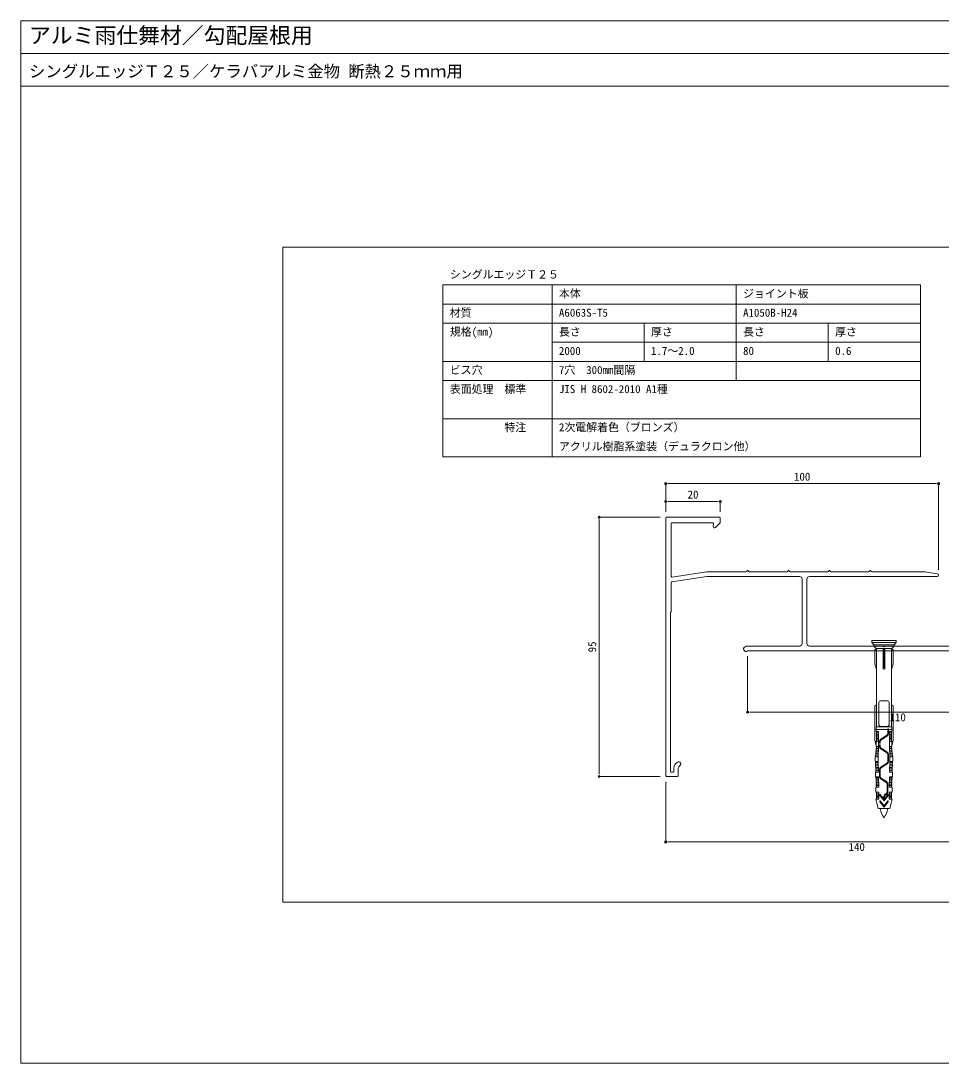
# Model space of a CAD drawing. Units: millimetres, scale not verified. Extents: x -276 to 276, y -191 to 191.
# Drawn here: x -276 to 61.4, y -191 to 191 of the extents above; entities that cross this region are included whole.
import ezdxf
from ezdxf.enums import TextEntityAlignment as Align

# ---------------------------------------------------------------- set-up
doc = ezdxf.new("R2010")
doc.units = ezdxf.units.MM
doc.header["$LTSCALE"] = 0.5
for name, color, linetype, lineweight in [('0-0_0', 7, 'Continuous', 9), ('0-2_moji', 7, 'Continuous', 18), ('0-3_SUNPO', 7, 'Continuous', 18), ('0-4_KANAMONO', 5, 'Continuous', 18), ('0-5_KANAMONO_SCREW', 4, 'Continuous', 18), ('0-6_WAKU', 7, 'Continuous', 18)]:
    doc.layers.add(name, color=color, linetype=linetype, lineweight=lineweight)
doc.styles.add('ＭＳ ゴシック', font='')
doc.styles.get('ＭＳ ゴシック').set_extended_font_data('MS Gothic')

# ---------------------------------------------------------------- blocks, each defined once
blk = doc.blocks.new('_DOT')
at = {"layer": '0-0_0'}
for p, q in [((-0.5, 0), (-1, 0)), ((0.25, 0), (-0.25, 0))]:
    blk.add_line(p, q, dxfattribs=at)
blk.add_circle((0, 0), 0.25, dxfattribs=at)

msp = doc.modelspace()

# ---------------------------------------------------------------- linework, layer by layer
at = {"layer": '0-0_0', "lineweight": 18}
msp.add_line((-275.9782, 179.0154), (276.0218, 179.0154), dxfattribs=at)
msp.add_lwpolyline([(-179.9782, -131.9846), (180.0218, -131.9846), (180.0218, 108.0154), (-179.9782, 108.0154)], close=True, dxfattribs=at)
at = {"layer": '0-2_moji'}
for p, q in [((-121.2278, 31.2053), (-121.2278, 94.2053)), ((-121.2278, 94.2053), (53.7722, 94.2053)), ((-81.2278, 31.2053), (-81.2278, 94.2053)), ((-13.7278, 59.2053), (-13.7278, 94.2053)), ((53.7722, 31.2053), (53.7722, 94.2053)), ((-121.2278, 87.2053), (53.7722, 87.2053)), ((-121.2278, 80.2053), (53.7722, 80.2053)), ((-47.4778, 80.2053), (-47.4778, 66.2053)), ((20.0222, 80.2053), (20.0222, 66.2053)), ((-81.2278, 73.2053), (53.7722, 73.2053)), ((-121.2278, 66.2053), (53.7722, 66.2053)), ((-121.2278, 59.2053), (53.7722, 59.2053)), ((-121.2278, 45.2053), (53.7722, 45.2053)), ((-121.2278, 31.2053), (53.7722, 31.2053))]:
    msp.add_line(p, q, dxfattribs=at)
at = {"layer": '0-3_SUNPO'}
for p, q in [((-39.5653, 11.0734), (-39.5653, 21.4127)), ((-37.9653, 21.4127), (58.8347, 21.4127)), ((60.4347, -10.1266), (60.4347, 21.4127)), ((-39.5653, 11.0734), (-39.5653, 14.8623)), ((-37.9653, 14.8623), (-21.1653, 14.8623)), ((-19.5653, 11.0734), (-19.5653, 14.8623)), ((-41.5653, 9.0734), (-63.9834, 9.0734)), ((-63.9834, -84.3266), (-63.9834, 7.4734)), ((-9.5653, -41.8266), (-9.5653, -62.3711)), ((98.8347, -62.3711), (-7.9653, -62.3711)), ((-41.5653, -85.9266), (-63.9834, -85.9266)), ((-39.5653, -87.9266), (-39.5653, -109.8967)), ((-37.9653, -109.8967), (98.8347, -109.8967))]:
    msp.add_line(p, q, dxfattribs=at)
at = {"layer": '0-4_KANAMONO'}
for p, q in [((-39.5653, 8.7734), (-39.5653, -85.6266)), ((-19.8653, 9.0734), (-39.2653, 9.0734)), ((-19.5653, 7.1977), (-19.5653, 8.7734)), ((-37.5653, -12.5769), (-37.5653, 6.7734)), ((-37.2653, 7.0734), (-22.3927, 7.0734)), ((-22.0938, 6.7472), (-22.1852, 5.7023)), ((-21.3336, 5.3051), (-19.6531, 6.9856)), ((-9.5153, -10.4266), (-9.6153, -10.4266)), ((4.8847, -10.9266), (-9.0153, -10.9266)), ((5.4847, -10.4266), (5.3847, -10.4266)), ((19.8847, -10.9266), (5.9847, -10.9266)), ((20.4847, -10.4266), (20.3847, -10.4266)), ((34.8847, -10.9266), (20.9847, -10.9266)), ((35.4847, -10.4266), (35.3847, -10.4266)), ((55.4117, -10.9266), (35.9847, -10.9266)), ((60.0109, -11.6325), (55.4574, -10.9301)), ((-37.5653, -25.5023), (-37.5653, -14.9039)), ((10.4347, -13.6266), (10.4347, -37.1266)), ((12.1347, -37.1266), (12.1347, -13.6266)), ((13.1347, -12.6266), (59.9347, -12.6266)), ((-37.8653, -84.0266), (-37.8653, -26.0508)), ((-37.7774, -25.8387), (-37.6532, -25.7144)), ((-10.0904, -38.1668), (-10.8483, -38.6043)), ((9.4347, -38.1266), (-9.9404, -38.1266)), ((39.8861, -38.1266), (13.1347, -38.1266)), ((79.8861, -38.1266), (40.9833, -38.1266)), ((-11.0313, -39.2873), (-10.683, -39.8906)), ((40.2226, -38.3387), (40.0983, -38.2145)), ((40.7713, -38.2144), (40.6468, -38.3387)), ((-36.5653, -82.8266), (-36.5653, -84.0266)), ((-34.9653, -85.6266), (-34.9653, -82.8266)), ((-39.2653, -85.9266), (-35.2653, -85.9266)), ((-36.8653, -84.3266), (-37.5653, -84.3266))]:
    msp.add_line(p, q, dxfattribs=at)
for points in [[(-10.1153, -10.9266), (-24.5423, -10.9266), (-24.5652, -10.9275), (-24.5879, -10.93), (-37.2196, -12.8734)], [(-37.3081, -14.607), (-24.4579, -12.6301), (-24.4123, -12.6266), (9.4347, -12.6266)], [(-9.9983, -40.0765), (-9.5653, -39.8266), (99.9347, -39.8266)]]:
    msp.add_lwpolyline(points, dxfattribs=at)
for centre, radius, start, end in [((-39.2653, 8.7734), 0.3, 90, 180), ((-19.8653, 8.7734), 0.3, 360, 90), ((-37.2653, 6.7734), 0.3, 90, 180), ((-22.3927, 6.7734), 0.3, 355, 90), ((-21.6871, 5.6587), 0.5, 174.99768, 314.99211), ((-19.8655, 7.1977), 0.3002, 315.03157, 359.99366), ((-10.1153, -10.6266), 0.3, 270, 360), ((-9.6153, -10.6266), 0.2, 90, 180), ((-9.5153, -10.6266), 0.2, 360, 90), ((-9.0153, -10.6266), 0.3, 180, 270), ((4.8847, -10.6266), 0.3, 270, 0), ((5.3847, -10.6266), 0.2, 90, 180), ((5.4847, -10.6266), 0.2, 360, 90), ((5.9847, -10.6266), 0.3, 180, 270), ((19.8847, -10.6266), 0.3, 270, 0), ((20.3847, -10.6266), 0.2, 90, 180), ((20.4847, -10.6266), 0.2, 0, 90), ((20.9847, -10.6266), 0.3, 180, 270), ((34.8847, -10.6266), 0.3, 270, 0), ((35.3847, -10.6266), 0.2, 90, 180), ((35.4847, -10.6266), 0.2, 0, 90), ((35.9847, -10.6266), 0.3, 180, 270), ((55.4117, -11.2266), 0.3, 81.232, 90), ((-37.2653, -12.5769), 0.3, 180.00016, 278.76178), ((-37.2653, -14.9039), 0.3, 98.19301, 180), ((9.4347, -13.6266), 1, 360, 90), ((13.1347, -13.6266), 1, 90, 180), ((59.9347, -12.1266), 0.5, 269.99823, 81.23377), ((-37.5655, -26.0508), 0.2999, 134.97911, 180), ((-37.8654, -25.5023), 0.3001, 315.00828, 359.99172), ((-9.9404, -38.4266), 0.2999, 90, 120.00543), ((9.4347, -37.1266), 1, 270, 0), ((13.1347, -37.1266), 1, 180, 270), ((39.8862, -38.4267), 0.3001, 45.00828, 90.01081), ((40.9833, -38.4266), 0.3, 90, 134.96693), ((-10.5983, -39.0373), 0.5, 119.99873, 210.00074), ((-10.2483, -39.6435), 0.5, 209.62157, 300), ((40.4347, -38.1265), 0.3, 225.00791, 314.98344), ((-37.5653, -84.0266), 0.3, 180, 270), ((-36.8653, -84.0266), 0.3, 270, 0), ((-34.0653, -82.8266), 2.5, 118.07233, 180), ((-34.8653, -81.3266), 0.8, 298.07303, 118.072), ((-34.0653, -82.8266), 0.9, 118.072, 180), ((-39.2653, -85.6266), 0.3, 180, 270), ((-35.2653, -85.6266), 0.3, 270, 0)]:
    msp.add_arc(centre, radius, start, end, dxfattribs=at)
at = {"layer": '0-5_KANAMONO_SCREW'}
for p, q in [((44.9347, -36.1115), (35.9347, -36.1115)), ((35.9347, -36.1115), (35.9347, -36.8515)), ((44.9347, -36.8515), (35.9347, -36.8515)), ((36.7597, -37.6765), (35.9347, -36.8515)), ((36.7597, -38.1265), (36.7597, -37.6765)), ((37.5447, -38.9765), (36.7597, -38.1265)), ((44.1097, -38.1265), (36.7597, -38.1265)), ((43.3247, -38.9765), (44.1097, -38.1265)), ((44.1097, -37.6765), (44.9347, -36.8515)), ((44.9347, -36.1115), (44.9347, -36.8515)), ((37.6447, -38.9765), (37.0447, -39.4765)), ((37.0447, -44.7765), (37.0447, -39.4765)), ((43.3247, -38.9765), (37.5447, -38.9765)), ((37.6447, -67.6765), (37.6447, -38.9765)), ((40.4347, -44.7765), (40.4347, -39.4765)), ((40.6847, -46.6765), (40.6847, -38.9765)), ((43.2247, -67.6765), (43.2247, -38.9765)), ((43.8247, -39.4765), (43.2247, -38.9765)), ((43.8247, -44.7765), (43.8247, -39.4765)), ((37.6447, -46.6765), (37.0447, -44.7765)), ((43.8247, -44.7765), (43.2247, -46.6765)), ((37.6447, -59.6765), (37.0447, -60.1765)), ((37.0447, -72.6765), (37.0447, -60.1765)), ((38.5847, -66.9765), (38.5847, -58.7765)), ((41.6847, -58.1765), (39.1847, -58.1765)), ((42.2847, -66.9765), (42.2847, -58.7765)), ((43.8247, -60.1765), (43.2247, -59.6765)), ((43.8247, -72.6765), (43.8247, -60.1765)), ((37.5447, -69.4765), (37.5447, -67.6765)), ((43.3247, -67.6765), (37.5447, -67.6765)), ((41.7847, -68.6765), (37.5447, -68.6765)), ((39.1847, -67.5765), (41.6847, -67.5765)), ((41.7847, -70.0814), (41.7847, -68.4765)), ((43.3247, -68.6765), (42.0847, -68.6765)), ((43.3247, -69.4765), (43.3247, -67.6765)), ((37.6447, -73.0765), (37.6447, -69.4765)), ((38.4347, -69.9765), (37.6447, -69.9765)), ((38.4347, -70.4765), (37.6447, -70.4765)), ((38.4347, -70.9765), (37.6447, -70.9765)), ((38.4347, -71.4765), (37.6447, -71.4765)), ((38.4347, -71.9765), (37.6447, -71.9765)), ((38.4347, -72.4765), (37.6447, -72.4765)), ((39.3794, -72.1796), (41.3273, -70.9214)), ((39.5421, -72.4316), (41.49, -71.1734)), ((43.3247, -69.4765), (42.4347, -69.4765)), ((42.4347, -74.8765), (42.4347, -69.4765)), ((43.2247, -69.9765), (42.4347, -69.9765)), ((43.2247, -70.4765), (42.4347, -70.4765)), ((43.2247, -70.9765), (42.4347, -70.9765)), ((43.2247, -71.4765), (42.4347, -71.4765)), ((43.2247, -71.9765), (42.4347, -71.9765)), ((43.2247, -72.4765), (42.4347, -72.4765)), ((43.2247, -73.0765), (43.2247, -69.4765)), ((37.5447, -74.5765), (37.0447, -72.6765)), ((37.3711, -78.6765), (37.7061, -74.8765)), ((38.3827, -76.2765), (37.4298, -76.2765)), ((38.405, -75.6765), (37.4827, -75.6765)), ((38.4273, -75.0765), (37.5356, -75.0765)), ((37.5447, -74.8765), (37.5447, -73.0765)), ((38.4347, -73.0765), (37.5447, -73.0765)), ((38.4347, -74.8765), (37.5447, -74.8765)), ((38.2937, -78.6765), (38.4347, -74.8765)), ((38.7847, -73.6765), (38.7847, -73.2716)), ((39.0847, -73.6765), (38.7847, -73.6765)), ((38.7847, -74.7814), (38.7847, -74.3765)), ((39.0847, -74.3765), (38.7847, -74.3765)), ((39.0847, -73.6765), (39.0847, -73.2716)), ((39.0847, -74.7814), (39.0847, -74.3765)), ((39.3794, -75.8734), (41.3273, -77.1316)), ((39.5421, -75.6214), (41.49, -76.8796)), ((43.3247, -73.0765), (42.4347, -73.0765)), ((42.5758, -78.6799), (42.4347, -74.8765)), ((43.3247, -74.8765), (42.4347, -74.8765)), ((43.3339, -75.0765), (42.4358, -75.0765)), ((43.3867, -75.6765), (42.4644, -75.6765)), ((43.4396, -76.2765), (42.4866, -76.2765)), ((43.4983, -78.6765), (43.1633, -74.8765)), ((43.8247, -72.6765), (43.3247, -74.5765)), ((43.3247, -74.8765), (43.3247, -73.0765)), ((38.2937, -78.6765), (37.2097, -78.6765)), ((37.2097, -80.3765), (37.2097, -78.6765)), ((38.3159, -78.0765), (37.2711, -78.0765)), ((38.3382, -77.4765), (37.324, -77.4765)), ((38.3605, -76.8765), (37.3769, -76.8765)), ((38.2847, -80.3765), (38.2937, -78.668)), ((41.7847, -80.2814), (41.7847, -77.9716)), ((42.0847, -80.2814), (42.0847, -77.9716)), ((43.4925, -76.8765), (42.5089, -76.8765)), ((43.5454, -77.4765), (42.5311, -77.4765)), ((43.5983, -78.0765), (42.5534, -78.0765)), ((43.6597, -78.6765), (42.5756, -78.6765)), ((42.5847, -80.3765), (42.5758, -78.6799)), ((43.6597, -80.3765), (43.6597, -78.6765)), ((38.2847, -80.3765), (37.2097, -80.3765)), ((38.2947, -80.7765), (37.2282, -80.7765)), ((38.3097, -81.3765), (37.2432, -81.3765)), ((38.3247, -81.9765), (37.2582, -81.9765)), ((38.3397, -82.5765), (37.2732, -82.5765)), ((38.3547, -83.1765), (37.2882, -83.1765)), ((38.3697, -83.7765), (37.3032, -83.7765)), ((37.4711, -84.3765), (37.3711, -80.3765)), ((38.3847, -84.3765), (38.2847, -80.3765)), ((38.7847, -85.7814), (38.7847, -83.4716)), ((39.0847, -85.7814), (39.0847, -83.4716)), ((39.3794, -82.3796), (41.3273, -81.1214)), ((39.5421, -82.6316), (41.49, -81.3734)), ((42.4847, -84.3765), (42.5847, -80.3765)), ((43.5662, -83.7765), (42.4997, -83.7765)), ((43.5962, -82.5765), (42.5297, -82.5765)), ((43.5812, -83.1765), (42.5308, -83.1765)), ((43.6112, -81.9765), (42.5447, -81.9765)), ((43.6262, -81.3765), (42.5597, -81.3765)), ((43.6412, -80.7765), (42.5747, -80.7765)), ((43.6597, -80.3765), (42.5847, -80.3765)), ((43.3983, -84.3765), (43.4983, -80.3765)), ((37.3483, -86.0765), (37.3097, -84.3765)), ((38.3847, -84.3765), (37.3097, -84.3765)), ((38.3847, -86.0765), (37.3483, -86.0765)), ((38.3985, -86.3765), (37.3706, -86.3765)), ((38.4215, -86.8765), (37.3797, -86.8765)), ((38.4676, -87.4765), (37.3905, -87.4765)), ((37.6847, -89.8765), (37.5097, -86.0765)), ((38.5597, -89.8765), (38.3847, -86.0765)), ((39.3794, -86.8734), (41.1273, -88.0024)), ((39.5421, -86.6214), (41.29, -87.7504)), ((42.3097, -89.8765), (42.4847, -86.0765)), ((43.4742, -87.4765), (42.4018, -87.4765)), ((43.4879, -86.8765), (42.4479, -86.8765)), ((43.4992, -86.3765), (42.4626, -86.3765)), ((43.5597, -84.3765), (42.4847, -84.3765)), ((43.5211, -86.0765), (42.4847, -86.0765)), ((43.1847, -89.8765), (43.2711, -86.0765)), ((43.5211, -86.0765), (43.5597, -84.3765)), ((38.4906, -88.0765), (37.4014, -88.0765)), ((38.5137, -88.6765), (37.4122, -88.6765)), ((38.5367, -89.2765), (37.423, -89.2765)), ((38.5597, -89.8765), (37.4347, -89.8765)), ((37.4347, -91.6765), (37.4347, -89.8765)), ((38.5597, -91.6765), (37.4347, -91.6765)), ((37.6847, -94.2765), (37.6847, -91.6765)), ((38.5597, -94.2765), (38.5597, -91.6765)), ((41.5847, -91.4106), (41.5847, -88.8424)), ((41.8847, -91.4106), (41.8847, -88.8424)), ((43.4347, -89.8765), (42.3097, -89.8765)), ((43.4347, -91.6765), (42.3097, -91.6765)), ((42.3097, -94.2765), (42.3097, -91.6765)), ((43.4333, -89.2765), (42.3327, -89.2765)), ((43.447, -88.6765), (42.3558, -88.6765)), ((43.4606, -88.0765), (42.3788, -88.0765)), ((43.1847, -94.2765), (43.1847, -91.6765)), ((43.4347, -91.6765), (43.4347, -89.8765)), ((38.5597, -94.2765), (37.4347, -94.2765)), ((38.5597, -92.2265), (37.5097, -92.2265)), ((38.5597, -92.7265), (37.5097, -92.7265)), ((38.5597, -93.2265), (37.5097, -93.2265)), ((38.5597, -93.7265), (37.5097, -93.7265)), ((38.9347, -92.5735), (38.9347, -92.7565)), ((38.9347, -94.8735), (38.9347, -95.0565)), ((40.4347, -94.3765), (39.0243, -92.543)), ((40.4347, -96.6765), (39.0243, -94.843)), ((40.4347, -94.8765), (39.0384, -93.0613)), ((40.4347, -97.1765), (39.0384, -95.3613)), ((40.2847, -93.6765), (40.2847, -93.5028)), ((40.5847, -93.6765), (40.2847, -93.6765)), ((40.4347, -94.3765), (41.8451, -92.543)), ((40.4347, -94.8765), (41.831, -93.0613)), ((40.4347, -96.6765), (41.8451, -94.843)), ((40.4347, -97.1765), (41.831, -95.3613)), ((40.5847, -93.6765), (40.5847, -93.5028)), ((40.8794, -92.4107), (41.1273, -92.2506)), ((41.0421, -92.6627), (41.29, -92.5026)), ((41.9347, -92.5735), (41.9347, -92.7565)), ((41.9347, -94.8735), (41.9347, -95.0565)), ((43.3597, -92.2265), (42.3097, -92.2265)), ((43.3597, -92.7265), (42.3097, -92.7265)), ((43.3597, -93.2265), (42.3097, -93.2265)), ((43.3597, -93.7265), (42.3097, -93.7265)), ((43.4339, -94.2765), (42.3097, -94.2765)), ((42.5347, -97.6765), (43.4347, -94.2765))]:
    msp.add_line(p, q, dxfattribs=at)
for points in [[(44.1097, -38.1265), (44.1097, -37.6765), (36.7597, -37.6765)], [(40.6847, -46.6765), (40.4347, -44.7765), (40.1847, -46.6765), (40.1847, -38.9765)], [(40.6847, -38.9765), (40.4347, -39.4765), (40.1847, -38.9765)], [(42.0847, -70.0814), (42.0847, -68.4765), (41.7847, -68.4765)], [(38.4347, -74.8765), (38.4347, -69.4765), (37.5447, -69.4765)], [(42.5347, -97.6765), (38.3347, -97.6765), (37.4347, -94.2765)]]:
    msp.add_lwpolyline(points, dxfattribs=at)
for centre, radius, start, end in [((39.1847, -58.7765), 0.6, 90, 180), ((41.6847, -58.7765), 0.6, 0, 90), ((39.1847, -66.9765), 0.6, 180, 270), ((41.6847, -66.9765), 0.6, 270, 0), ((40.0847, -73.2716), 1.3, 122.8584, 180), ((40.0847, -73.2716), 1, 122.8584, 180), ((40.7847, -70.0814), 1, 302.8584, 0), ((40.7847, -70.0814), 1.3, 302.8584, 0), ((40.0847, -74.7814), 1.3, 180, 237.1416), ((40.0847, -74.7814), 1, 180, 237.1416), ((40.7847, -77.9716), 1, 0, 57.1416), ((40.7847, -77.9716), 1.3, 0, 57.1416), ((40.0847, -83.4716), 1.3, 122.8584, 180), ((40.0847, -83.4716), 1, 122.8584, 180), ((40.7847, -80.2814), 1, 302.8584, 0), ((40.7847, -80.2814), 1.3, 302.8584, 0), ((40.0847, -85.7814), 1.3, 180, 237.1416), ((40.0847, -85.7814), 1, 180, 237.1416), ((40.5847, -88.8424), 1.3, 0, 57.1416), ((40.5847, -88.8424), 1, 0, 57.1416), ((40.5847, -91.4106), 1, 302.8584, 0), ((40.5847, -91.4106), 1.3, 302.8584, 0), ((38.9847, -92.5735), 0.05, 37.56859, 180), ((39.4347, -92.7565), 0.5, 180, 217.56859), ((38.9847, -94.8735), 0.05, 37.56859, 180), ((39.4347, -95.0565), 0.5, 180, 217.56859), ((41.5847, -93.5028), 1.3, 122.8584, 180), ((41.5847, -93.5028), 1, 122.8584, 180), ((41.4347, -92.7565), 0.5, 322.43141, 0), ((41.4347, -95.0565), 0.5, 322.43141, 0), ((41.8847, -92.5735), 0.05, 0, 142.43141), ((41.8847, -94.8735), 0.05, 0, 142.43141), ((48.2178, -95.8715), 9.3827, 191.09155, 213.95053), ((32.6516, -95.8715), 9.3827, 326.04947, 348.90845)]:
    msp.add_arc(centre, radius, start, end, dxfattribs=at)
at = {"layer": '0-6_WAKU'}
for points in [[(276.0218, 167.0154), (-275.9782, 167.0154), (-275.9782, 191.0154), (276.0218, 191.0154)], [(-275.9782, -190.9846), (276.0218, -190.9846), (276.0218, 191.0154), (-275.9782, 191.0154)]]:
    msp.add_lwpolyline(points, close=True, dxfattribs=at)

# ---------------------------------------------------------------- block references
at = {"layer": '0-3_SUNPO', "xscale": 1.6, "yscale": 1.6}
for p, rotation in [((-39.5653, 21.4127), 180), ((-39.5653, 14.8623), 180), ((-63.9834, 9.0734), 90), ((-9.5653, -62.3711), 180), ((-63.9834, -85.9266), 270), ((-39.5653, -109.8967), 180)]:
    msp.add_blockref('_DOT', p, dxfattribs=dict(at, rotation=rotation))
for p in [(60.4347, 21.4127), (-19.5653, 14.8623)]:
    msp.add_blockref('_DOT', p, dxfattribs=at)

# ---------------------------------------------------------------- texts
at = {"layer": '0-2_moji', "style": 'ＭＳ ゴシック'}
for s, p in [('シングルエッジＴ２５', (-118.7278, 95.7053)), ('本体', (-78.7278, 88.7053)), ('ジョイント板', (-11.2278, 88.7053)), ('材質', (-118.7278, 81.7053)), ('A6063S-T5', (-78.7278, 81.7053)), ('A1050B-H24', (-11.2278, 81.7053)), ('規格(mm)', (-118.7278, 74.7053)), ('長さ', (-78.7278, 74.7053)), ('厚さ', (-44.9778, 74.7053)), ('長さ', (-11.2278, 74.7053)), ('厚さ', (22.5222, 74.7053)), ('2000', (-78.7278, 67.7053)), ('1.7～2.0', (-44.9778, 67.7053)), ('80', (-11.2278, 67.7053)), ('0.6', (22.5222, 67.7053)), ('ビス穴', (-118.7278, 60.7053)), ('7穴\u3000300mm間隔', (-78.7278, 60.7053)), ('表面処理\u3000標準', (-118.7278, 53.7053)), ('JIS H 8602-2010 A1種', (-78.7278, 53.7053)), ('\u3000\u3000\u3000\u3000\u3000特注', (-118.7278, 39.7053)), ('2次電解着色（ブロンズ）', (-78.7278, 39.7053)), ('アクリル樹脂系塗装（デュラクロン他）', (-78.7278, 32.7053))]:
    msp.add_text(s, height=2.933, dxfattribs=at).set_placement(p, align=Align.BOTTOM_LEFT)
at = {"layer": '0-3_SUNPO', "style": 'ＭＳ ゴシック'}
for s, p in [('100', (7.4347, 21.6127)), ('20', (-31.5653, 15.0623)), ('110', (42.4347, -66.5711)), ('140', (27.4347, -114.0967))]:
    msp.add_text(s, height=2.933, dxfattribs=at).set_placement(p, align=Align.BOTTOM_LEFT)
msp.add_text('95', height=2.933, rotation=90, dxfattribs=at).set_placement((-64.1834, -40.4266), align=Align.BOTTOM_LEFT)
at = {"layer": '0-6_WAKU', "style": 'ＭＳ ゴシック'}
for s, height, p in [('アルミ雨仕舞材／勾配屋根用', 5.865, (-272.9782, 181.0154)), ('シングルエッジＴ２５／ケラバアルミ金物 断熱２５ｍｍ用', 4.399, (-272.9782, 169.0154))]:
    msp.add_text(s, height=height, dxfattribs=at).set_placement(p, align=Align.BOTTOM_LEFT)

doc.saveas('drawing.dxf')
